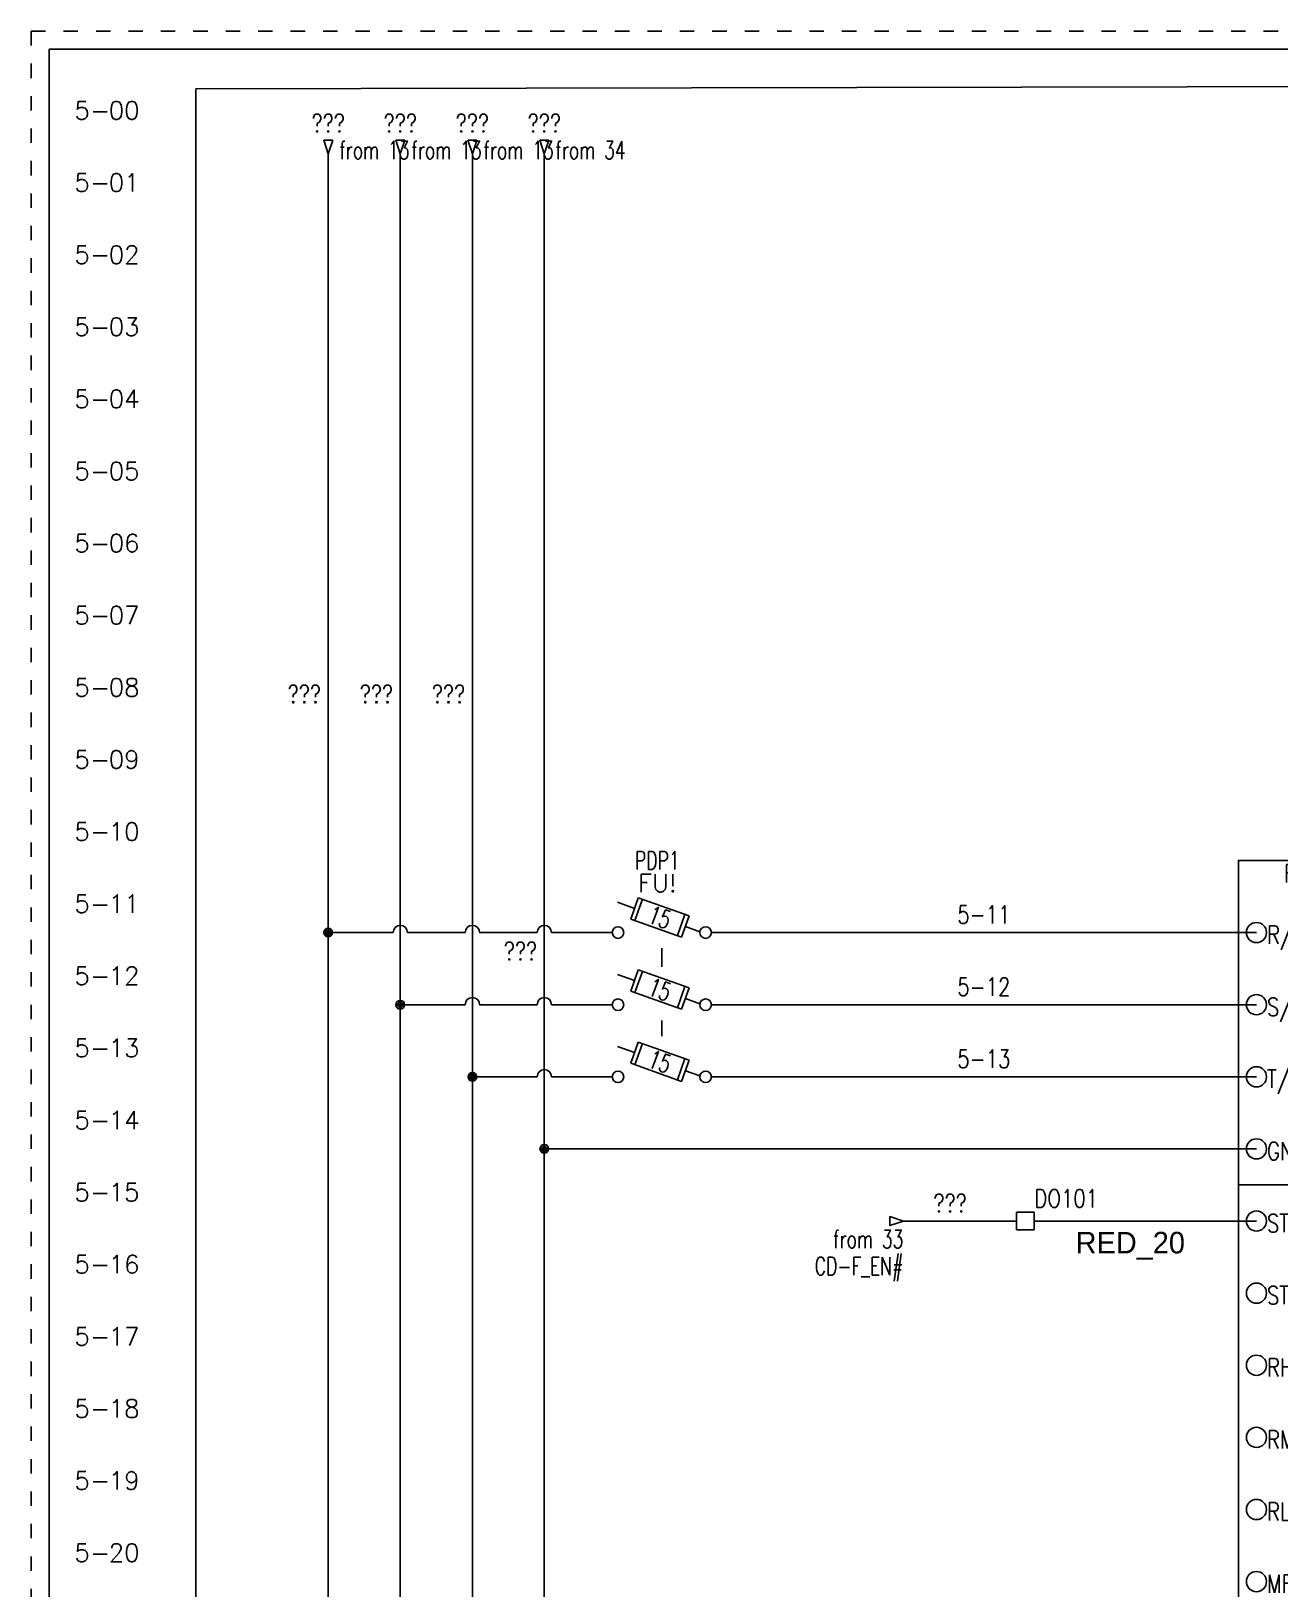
# Model space of a CAD drawing. Header units: inches. Extents: x 0 to 16.2, y 0 to 21.2.
# Drawn here: x 0 to 8.66, y 10.45 to 21.25 of the extents above; entities that cross this region are included whole.
import ezdxf
from ezdxf.enums import TextEntityAlignment as Align

# ---------------------------------------------------------------- set-up
doc = ezdxf.new("R2010")
doc.units = ezdxf.units.IN
doc.header["$MEASUREMENT"] = 0
doc.linetypes.add('DOT2', pattern=[0.125, 0, -0.125])
for name, color, linetype in [('BRN_8', 46, 'Continuous'), ('DESC', 7, 'Continuous'), ('GRN_14', 76, 'Continuous'), ('LINK', 7, 'Continuous'), ('LOC', 8, 'Continuous'), ('MISC', 7, 'Continuous'), ('ORG_8', 30, 'Continuous'), ('RED_20', 1, 'Continuous'), ('SYMS', 7, 'Continuous'), ('TAGFIXED', 7, 'Continuous'), ('TERMS', 123, 'Continuous'), ('WIREFIXED', 7, 'Continuous'), ('WIRENO', 92, 'Continuous'), ('YEL_8', 2, 'Continuous')]:
    doc.layers.add(name, color=color, linetype=linetype)
doc.layers.add('TITLEBLOCK_FRAME', color=7, linetype='DOT2', plot=False)
doc.styles.add('TB_BODY', font='arial.ttf')
doc.styles.add('WD', font='romans.shx')

# ---------------------------------------------------------------- blocks, each defined once
blk = doc.blocks.new('HA1D3')
blk.add_lwpolyline([(-0.094, 0), (-0.094, -0.031), (0, 0), (-0.094, 0.031), (-0.094, 0)])
at = {"style": 'WD', "width": 0.8, "flags": 8}
blk.add_attdef('WIRENO', text='', height=0.125, dxfattribs=at).set_placement((0, 0.094), align=Align.RIGHT)
at = {"style": 'WD', "flags": 1}
blk.add_attdef('SIGCODE', text='', height=0.01, dxfattribs=at).set_placement((-0.02, 0.047), align=Align.RIGHT)
blk.add_attdef('X1TERM01', (0, 0), '', height=0.01, dxfattribs=at)
at = {"style": 'WD', "width": 0.7}
for tag, p in [('XREF', (0, -0.188)), ('DESC1', (0, -0.375))]:
    blk.add_attdef(tag, text='', height=0.125, dxfattribs=at).set_placement(p, align=Align.RIGHT)
blk = doc.blocks.new('HA1D2')
blk.add_lwpolyline([(0, 0.094), (0.031, 0.094), (0, 0), (-0.031, 0.094), (0, 0.094)])
at = {"style": 'WD', "width": 0.8, "flags": 8}
blk.add_attdef('WIRENO', text='', height=0.125, dxfattribs=at).set_placement((0, 0.15), align=Align.CENTER)
at = {"style": 'WD', "flags": 1}
for tag, p in [('X8TERM01', (0, 0)), ('SIGCODE', (0.026, 0.066))]:
    blk.add_attdef(tag, p, '', height=0.01, dxfattribs=at)
at = {"style": 'WD', "width": 0.7}
for tag, p in [('XREF', (0.077, -0.037)), ('DESC1', (0.077, -0.206))]:
    blk.add_attdef(tag, p, '', height=0.125, dxfattribs=at)
blk = doc.blocks.new('HT0001')
for p, q in [((-0.062, 0.062), (0.062, 0.062)), ((-0.062, -0.062), (-0.062, 0.062)), ((0.062, 0.062), (0.062, -0.062)), ((0.062, -0.062), (-0.062, -0.062))]:
    blk.add_line(p, q)
at = {"style": 'WD'}
for tag, p, width in [('INST', (0.062, 0.42), 0.7), ('LOC', (0.062, 0.25), 0.7), ('DESC1', (0.05, -0.385), 0.8)]:
    blk.add_attdef(tag, p, '', height=0.125, dxfattribs=dict(at, width=width))
at = {"linetype": 'Continuous', "style": 'WD'}
for tag, p, height, width, flags in [('TERM01', (0.062, 0.094), 0.125, 0.8, 8), ('TAGSTRIP', (0.05, -0.229), 0.125, 0.9, 8), ('CAT', (0.213, -0.406), 0.109, 0.8, 1), ('DESC2', (0.05, -0.541), 0.125, 0.8, 8), ('DESC3', (0.05, -0.698), 0.125, 0.8, 8)]:
    blk.add_attdef(tag, p, '', height=height, dxfattribs=dict(at, width=width, flags=flags))
at = {"style": 'WD', "flags": 1}
for tag, p, height in [('X4TERM01', (-0.062, 0), 0.0125), ('X4TERMDESC01', (-0.055, -0.023), 0.025), ('X2TERMDESC01', (-0.006, 0.029), 0.025), ('STRIPSEQ', (0, 0), 0.00125), ('X2TERM01', (0, 0.062), 0.0125), ('X2PIN01', (0.033, 0.084), 0.0125), ('X1TERMDESC01', (0.039, 0.007), 0.025), ('X1TERM01', (0.062, 0), 0.0125), ('X1PIN01', (0.087, 0.016), 0.0125), ('X4PIN01', (-0.114, -0.038), 0.0125), ('LINKTERM', (0, -0.002), 0.00125), ('X8TERM01', (0, -0.062), 0.0125), ('X8TERMDESC01', (0, -0.054), 0.025), ('X8PIN01', (0.026, -0.096), 0.0125)]:
    blk.add_attdef(tag, p, '', height=height, dxfattribs=at)
at = {"linetype": 'Continuous', "style": 'WD', "width": 0.8, "flags": 1}
blk.add_attdef('MFG', text='', height=0.109, dxfattribs=at).set_placement((0.088, -0.406), align=Align.RIGHT)
at = {"style": 'WD', "width": 0.7, "flags": 1}
blk.add_attdef('ASSYCODE', (0.062, -0.281), '', height=0.01, dxfattribs=at)
blk = doc.blocks.new('WD_WNV')
at = {"linetype": 'Continuous', "style": 'WD', "width": 0.8}
blk.add_attdef('WIRENO', text='', height=0.125, dxfattribs=at).set_placement((-0.05, 0), align=Align.MIDDLE_RIGHT)
at = {"style": 'WD', "flags": 1}
for tag, p in [('W01USER', (-0.062, 0.094)), ('W02USER', (-0.062, 0.086)), ('W03USER', (-0.062, 0.078)), ('W04USER', (-0.062, 0.07)), ('W05USER', (-0.062, 0.062)), ('W06USER', (-0.062, 0.055)), ('W07USER', (-0.062, 0.047)), ('W08USER', (-0.062, 0.039)), ('W09USER', (-0.062, 0.031)), ('W10USER', (-0.062, 0.023))]:
    blk.add_attdef(tag, text='', height=0.005, dxfattribs=at).set_placement(p, align=Align.CENTER)
blk = doc.blocks.new('WD_WNH')
at = {"linetype": 'Continuous', "style": 'WD', "width": 0.8}
blk.add_attdef('WIRENO', text='', height=0.125, dxfattribs=at).set_placement((0, 0.062), align=Align.CENTER)
at = {"style": 'WD', "flags": 1}
for tag, p in [('W01USER', (0, 0.078)), ('W02USER', (0, 0.07)), ('W03USER', (0, 0.062)), ('W04USER', (0, 0.055)), ('W05USER', (0, 0.047)), ('W06USER', (0, 0.039)), ('W07USER', (0, 0.031)), ('W08USER', (0, 0.023)), ('W09USER', (0, 0.016)), ('W10USER', (0, 0.008))]:
    blk.add_attdef(tag, text='', height=0.005, dxfattribs=at).set_placement(p, align=Align.CENTER)
blk = doc.blocks.new('WD_MLRH7')
at = {"style": 'WD'}
blk.add_attdef('WDCOPY_DASH', text='', height=0.125, dxfattribs=at).set_placement((-0.684, 0), align=Align.MIDDLE)
blk.add_attdef('SHEET', text='', height=0.125, dxfattribs=at).set_placement((-0.756, 0), align=Align.MIDDLE_RIGHT)
blk.add_attdef('RUNGFIRST', text='', height=0.125, dxfattribs=at).set_placement((-0.625, 0), align=Align.MIDDLE_LEFT)
at = {"style": 'WD', "flags": 1}
for tag, p in [('RUNGHORV', (-0.25, -0.127)), ('RUNGDIST', (-0.25, -0.2)), ('RUNGCNT', (-0.25, -0.237)), ('RUNGINC', (-0.25, -0.163)), ('WIREMODE', (-0.25, -0.281)), ('WIREFMT', (-0.25, -0.321)), ('WIRE-START', (-0.25, -0.356)), ('WIRE-GSUF', (-0.25, -0.396)), ('PH3SPACE', (-0.25, -0.437))]:
    blk.add_attdef(tag, text='', height=0.025, dxfattribs=at).set_placement(p, align=Align.RIGHT)
blk = doc.blocks.new('2026 XNNOV portrait EN')
at = {"color": 5}
for p, q in [((0, 21), (16, 21)), ((0, 0), (0, 21)), ((0, 21), (16, 21)), ((0, 0), (0, 21))]:
    blk.add_line(p, q, dxfattribs=at)
at = {"layer": 'TITLEBLOCK_FRAME'}
blk.add_lwpolyline([(-0.125, 21.125), (16.125, 21.125), (16.125, -0.125), (-0.125, -0.125)], close=True, dxfattribs=at)
blk.add_lwpolyline([(-0.125, 21.125), (16.125, 21.125), (16.125, -0.125), (-0.125, -0.125)], close=True, dxfattribs=at)
at = {"color": 7, "style": 'TB_BODY', "flags": 4}
for tag, p in [('N5', (7.597, 1.925)), ('N4', (7.597, 1.575)), ('N3', (7.597, 1.225)), ('N2', (7.597, 0.925)), ('N1', (7.597, 0.575)), ('PAGENO', (5.883, 0.167)), ('SHEETMAX', (6.824, 0.157))]:
    blk.add_attdef(tag, text='', height=0.14, dxfattribs=at).set_placement(p, align=Align.MIDDLE_CENTER)
for tag, height, p in [('DATE5', 0.14, (7.854, 1.925)), ('PAR5', 0.14, (9.104, 1.925)), ('DESCRIPTION5', 0.14, (9.661, 1.925)), ('TITLE1', 0.175, (0.091, 1.57)), ('DATE4', 0.14, (7.854, 1.575)), ('PAR4', 0.14, (9.104, 1.575)), ('DESCRIPTION4', 0.14, (9.661, 1.575)), ('AP.PAR', 0.14, (5.526, 1.365)), ('TITLE2', 0.175, (0.091, 1.306)), ('DATE3', 0.14, (7.854, 1.225)), ('PAR3', 0.14, (9.104, 1.225)), ('DESCRIPTION3', 0.14, (9.661, 1.225)), ('TITLE3', 0.175, (0.091, 1.041)), ('DATE2', 0.14, (7.854, 0.925)), ('PAR2', 0.14, (9.104, 0.925)), ('DESCRIPTION2', 0.14, (9.661, 0.925)), ('DESS.PAR', 0.14, (5.286, 0.642)), ('DATE1', 0.14, (7.854, 0.575)), ('PAR1', 0.14, (9.109, 0.575)), ('DESCRIPTION1', 0.14, (9.645, 0.575)), ('PRJCT', 0.14, (1.193, 0.167)), ('DATE', 0.14, (3.204, 0.179))]:
    blk.add_attdef(tag, text='', height=height, dxfattribs=at).set_placement(p, align=Align.MIDDLE_LEFT)
blk = doc.blocks.new('*U21')
blk.add_circle((0, 0), 0.0699)
blk = doc.blocks.new('*U22')
at = {"color": 0, "linetype": 'ByBlock', "lineweight": -2, "transparency": 16777216}
for p in [(0, 1.5), (0, 1), (0, 0.5), (0, 0)]:
    blk.add_blockref('*U21', p, dxfattribs=at)
blk = doc.blocks.new('*U23')
blk.add_circle((0, 0), 0.0699)
blk = doc.blocks.new('*U24')
at = {"color": 0, "linetype": 'ByBlock', "lineweight": -2, "transparency": 16777216}
for p in [(0, 1.5), (0, 1), (0, 0.5), (0, 0)]:
    blk.add_blockref('*U23', p, dxfattribs=at)
blk = doc.blocks.new('*U25')
blk.add_circle((0, 0), 0.0699)
blk = doc.blocks.new('*U26')
at = {"color": 0, "linetype": 'ByBlock', "lineweight": -2, "transparency": 16777216}
for p in [(0, 7), (0, 6.5), (0, 6), (0, 5.5), (0, 5), (0, 4.5), (0, 4), (0, 3.5), (0, 3), (0, 2.5), (0, 2), (0, 1.5), (0, 1), (0, 0.5), (0, 0)]:
    blk.add_blockref('*U25', p, dxfattribs=at)
blk = doc.blocks.new('*U27')
blk.add_circle((0, 0), 0.0699)
blk = doc.blocks.new('*U28')
at = {"color": 0, "linetype": 'ByBlock', "lineweight": -2, "transparency": 16777216}
for p in [(0, 1), (0, 0.5), (0, 0)]:
    blk.add_blockref('*U27', p, dxfattribs=at)
blk = doc.blocks.new('*U29')
blk.add_circle((0, 0), 0.0699)
blk = doc.blocks.new('*U30')
at = {"color": 0, "linetype": 'ByBlock', "lineweight": -2, "transparency": 16777216}
for p in [(0, 1), (0, 0.5), (0, 0)]:
    blk.add_blockref('*U29', p, dxfattribs=at)
blk = doc.blocks.new('*U31')
blk.add_circle((0, 0), 0.0699)
blk = doc.blocks.new('*U32')
at = {"color": 0, "linetype": 'ByBlock', "lineweight": -2, "transparency": 16777216}
for p in [(0, 0.5), (0, 0)]:
    blk.add_blockref('*U31', p, dxfattribs=at)
blk = doc.blocks.new('*U33')
blk.add_circle((0, 0), 0.0699)
blk = doc.blocks.new('*U34')
at = {"color": 0, "linetype": 'ByBlock', "lineweight": -2, "transparency": 16777216}
for p in [(0, 0.5), (0, 0)]:
    blk.add_blockref('*U33', p, dxfattribs=at)
blk = doc.blocks.new('*U35')
blk.add_circle((0, 0), 0.0699)
blk = doc.blocks.new('*U36')
at = {"color": 0, "linetype": 'ByBlock', "lineweight": -2, "transparency": 16777216}
for p in [(0, 0.5), (0, 0)]:
    blk.add_blockref('*U35', p, dxfattribs=at)
blk = doc.blocks.new('HDV1_FR-E860')
for p, q in [((0, -2.25), (2, -2.25)), ((1.375, -2.5), (1, -2.5)), ((1, -2.5), (1, -3.5)), ((1.289, -2.889), (1.088, -3.068)), ((1.125, -2.875), (1.125, -3.125)), ((1.25, -2.875), (1.25, -3.125)), ((1, -3), (1.125, -3)), ((1.25, -3), (1.375, -3)), ((1.125, -3.375), (1.125, -3.625)), ((1.25, -3.375), (1.25, -3.625)), ((1, -3.5), (1.125, -3.5)), ((1.25, -3.5), (1.375, -3.5))]:
    blk.add_line(p, q)
blk.add_lwpolyline([(0, -10), (2, -10), (2, 0), (0, 0)], close=True)
for name, p in [('*U22', (0.125, -2)), ('*U24', (1.875, -2)), ('*U26', (0.125, -9.5)), ('*U28', (1.875, -3.5)), ('*U30', (1.875, -5)), ('*U32', (1.875, -6.5)), ('*U34', (1.875, -8)), ('*U36', (1.875, -9.5))]:
    blk.add_blockref(name, p)
at = {"style": 'WD', "width": 0.7}
for tag, p in [('LOC', (0.997, 0.192)), ('INST', (1.983, 0.01)), ('XREF', (2.301, 0.004)), ('DESC1', (0.997, -0.152))]:
    blk.add_attdef(tag, text='', height=0.125, dxfattribs=at).set_placement(p, align=Align.CENTER)
at = {"style": 'WD'}
blk.add_attdef('TAG1', text='', height=0.125, dxfattribs=at).set_placement((0.997, 0.025), align=Align.CENTER)
at = {"style": 'WD', "flags": 9}
for tag in ['ASSYCODE', 'MFG', 'CAT']:
    blk.add_attdef(tag, text='', height=0.01, dxfattribs=at).set_placement((0, 0), align=Align.CENTER)
at = {"style": 'WD'}
for tag, p, height, flags in [('FAMILY', (0, 0), 0.01, 9), ('X4TERM01', (0.125, -0.5), 0.005, 1), ('X1TERM20', (1.875, -0.5), 0.005, 1), ('X4TERM02', (0.125, -1), 0.005, 1), ('X1TERM21', (1.875, -1), 0.005, 1), ('X4TERM03', (0.125, -1.5), 0.005, 1), ('X1TERM22', (1.875, -1.5), 0.005, 1), ('X4TERM04', (0.125, -2), 0.005, 1), ('X1TERM23', (1.87, -1.992), 0.005, 1), ('X4TERM05', (0.125, -2.5), 0.005, 1), ('X1TERM24', (1.875, -2.5), 0.005, 1), ('X4TERM06', (0.125, -3), 0.005, 1), ('X1TERM25', (1.875, -3), 0.005, 1), ('X4TERM07', (0.125, -3.5), 0.005, 1), ('X1TERM26', (1.875, -3.5), 0.005, 1), ('X4TERM08', (0.125, -4), 0.005, 1), ('X1TERM27', (1.875, -4), 0.005, 1), ('X4TERM09', (0.125, -4.5), 0.005, 1), ('X1TERM28', (1.875, -4.5), 0.005, 1), ('X4TERM10', (0.125, -5), 0.005, 1), ('X1TERM29', (1.875, -5), 0.005, 1), ('X4TERM11', (0.125, -5.5), 0.005, 1), ('X4TERM12', (0.125, -6), 0.005, 1), ('X1TERM30', (1.875, -6), 0.005, 1), ('X4TERM13', (0.125, -6.5), 0.005, 1), ('X1TERM31', (1.875, -6.5), 0.005, 1), ('X4TERM14', (0.125, -7), 0.005, 1), ('X4TERM15', (0.125, -7.5), 0.005, 1), ('X1TERM32', (1.875, -7.5), 0.005, 1), ('X4TERM16', (0.125, -8), 0.005, 1), ('X1TERM33', (1.875, -8), 0.005, 1), ('X4TERM17', (0.125, -8.5), 0.005, 1), ('X4TERM18', (0.125, -9), 0.005, 1), ('X1TERM34', (1.875, -9), 0.005, 1), ('X4TERM19', (0.125, -9.5), 0.005, 1), ('X1TERM35', (1.875, -9.5), 0.005, 1)]:
    blk.add_attdef(tag, p, '', height=height, dxfattribs=dict(at, flags=flags))
at = {"style": 'WD', "width": 0.8}
for tag, p in [('R/L1', (0.198, -0.515)), ('TERM02', (0.198, -1.015)), ('TERM03', (0.198, -1.515)), ('TERM04', (0.198, -2.015)), ('TERM05', (0.198, -2.515)), ('TERM06', (0.198, -3.015)), ('TERM07', (0.198, -3.515)), ('TERM08', (0.198, -4.015)), ('TERM09', (0.198, -4.515)), ('TERM10', (0.198, -5.015)), ('TERM11', (0.198, -5.515)), ('TERM12', (0.198, -6.015)), ('TERM13', (0.198, -6.515)), ('TERM14', (0.198, -7.015)), ('TERM15', (0.198, -7.515)), ('10(+5V)', (0.198, -8.015)), ('TERM17', (0.198, -8.515)), ('TERM18', (0.198, -9.015)), ('TERM19', (0.198, -9.515))]:
    blk.add_attdef(tag, text='', height=0.125, dxfattribs=at).set_placement(p, align=Align.MIDDLE_LEFT)
for tag, p in [('TERM20', (1.79, -0.515)), ('TERM21', (1.79, -1.015)), ('TERM22', (1.79, -1.515)), ('TERM23', (1.785, -2.007)), ('TERM24', (1.79, -2.515)), ('TERM25', (1.79, -3.015)), ('TERM26', (1.79, -3.515)), ('TERM27', (1.79, -4.015)), ('TERM28', (1.79, -4.515)), ('TERM29', (1.79, -5.015)), ('TERM30', (1.79, -6.015)), ('TERM31', (1.79, -6.515)), ('TERM32', (1.79, -7.515)), ('TERM33', (1.79, -8.015)), ('TERM34', (1.79, -9.015)), ('TERM35', (1.79, -9.515))]:
    blk.add_attdef(tag, text='', height=0.125, dxfattribs=at).set_placement(p, align=Align.MIDDLE_RIGHT)
blk = doc.blocks.new('WDDOT')
for radius in [0.03, 0.0187, 0.00929]:
    blk.add_circle((0, 0), radius)
blk = doc.blocks.new('Hds11fl')
for p, q in [((-0.163, 0.241), (-0.216, 0.094)), ((-0.134, 0.231), (-0.187, 0.084)), ((-0.163, 0.241), (0.19, 0.116)), ((-0.19, 0.168), (-0.307, 0.21)), ((0.16, 0.126), (0.108, -0.021)), ((0.19, 0.116), (0.137, -0.032)), ((0.137, -0.032), (-0.216, 0.094)), ((0.164, 0.042), (0.264, 0.006))]:
    blk.add_line(p, q)
at = {"linetype": 'Continuous'}
for centre in [(-0.304, 0), (0.304, 0)]:
    blk.add_circle(centre, 0.04, dxfattribs=at)
at = {"style": 'WD', "width": 0.7}
for tag, p in [('INST', (-0.031, 0.607)), ('LOC', (-0.031, 0.438))]:
    blk.add_attdef(tag, text='', height=0.125, dxfattribs=at).set_placement(p, align=Align.CENTER)
at = {"style": 'WD'}
blk.add_attdef('TAG1', text='', height=0.125, dxfattribs=at).set_placement((-0.031, 0.281), align=Align.CENTER)
for tag, p in [('X2LINK', (0, 0.406)), ('X8LINK', (0, -0.109))]:
    blk.add_attdef(tag, p, '', height=0.01, dxfattribs=at)
at = {"style": 'WD', "width": 0.7}
blk.add_attdef('RATING1', text='', height=0.125, rotation=340.3798, dxfattribs=at).set_placement((-0.013, 0.105), align=Align.MIDDLE_CENTER)
at = {"linetype": 'Continuous', "style": 'WD', "flags": 9}
for tag, p in [('ASSYCODE', (0.126, 0.206)), ('MFG', (0.126, 0.228)), ('CAT', (0.126, 0.247))]:
    blk.add_attdef(tag, text='', height=0.01, dxfattribs=at).set_placement(p, align=Align.CENTER)
at = {"style": 'WD'}
for tag, p, height, flags in [('FAMILY', (0.098, 0.264), 0.01, 9), ('CONTACT', (0.098, 0.187), 0.01, 9), ('X4TERM01', (-0.344, 0), 0.0125, 1), ('X1TERM02', (0.344, 0), 0.0125, 1)]:
    blk.add_attdef(tag, p, '', height=height, dxfattribs=dict(at, flags=flags))
at = {"linetype": 'Continuous', "style": 'WD', "flags": 8}
blk.add_attdef('TERM01', text='', height=0.125, dxfattribs=at).set_placement((-0.406, -0.031), align=Align.TOP_RIGHT)
blk.add_attdef('TERM02', text='', height=0.125, dxfattribs=at).set_placement((0.406, -0.031), align=Align.TOP_LEFT)
blk = doc.blocks.new('HDS21FL')
for p, q in [((-0.163, 0.241), (-0.216, 0.094)), ((-0.134, 0.231), (-0.187, 0.084)), ((-0.163, 0.241), (0.19, 0.116)), ((-0.19, 0.168), (-0.307, 0.21)), ((0.16, 0.126), (0.108, -0.021)), ((0.19, 0.116), (0.137, -0.032)), ((0.137, -0.032), (-0.216, 0.094)), ((0.164, 0.042), (0.264, 0.006))]:
    blk.add_line(p, q)
at = {"linetype": 'Continuous'}
for centre in [(-0.304, 0), (0.304, 0)]:
    blk.add_circle(centre, 0.04, dxfattribs=at)
at = {"style": 'WD', "width": 0.7}
for tag, p in [('INST', (-0.031, 0.607)), ('LOC', (-0.031, 0.438))]:
    blk.add_attdef(tag, text='', height=0.125, dxfattribs=at).set_placement(p, align=Align.CENTER)
at = {"style": 'WD'}
blk.add_attdef('TAG2', text='', height=0.125, dxfattribs=at).set_placement((-0.031, 0.281), align=Align.CENTER)
for tag, p in [('X2LINK', (0, 0.375)), ('X8LINK', (0, -0.109))]:
    blk.add_attdef(tag, p, '', height=0.01, dxfattribs=at)
at = {"style": 'WD', "width": 0.7}
blk.add_attdef('RATING1', text='', height=0.125, rotation=340.3798, dxfattribs=at).set_placement((-0.013, 0.105), align=Align.MIDDLE_CENTER)
at = {"style": 'WD'}
for tag, p, height, flags in [('CONTACT', (0.098, 0.24), 0.01, 9), ('FAMILY', (0.098, 0.264), 0.01, 9), ('X4TERM01', (-0.344, 0), 0.0125, 1), ('X1TERM02', (0.344, 0), 0.0125, 1)]:
    blk.add_attdef(tag, p, '', height=height, dxfattribs=dict(at, flags=flags))
at = {"linetype": 'Continuous', "style": 'WD', "flags": 8}
blk.add_attdef('TERM01', text='', height=0.125, dxfattribs=at).set_placement((-0.406, -0.031), align=Align.TOP_RIGHT)
blk.add_attdef('TERM02', text='', height=0.125, dxfattribs=at).set_placement((0.406, -0.031), align=Align.TOP_LEFT)

msp = doc.modelspace()

# ---------------------------------------------------------------- linework, layer by layer
at = {"layer": 'BRN_8'}
for p, q in [((2.061, 12.908), (2.061, 20.4)), ((2.511, 15), (2.061, 15)), ((3.011, 15), (2.611, 15)), ((3.51, 15), (3.111, 15)), ((4.031, 15), (3.61, 15)), ((8.5, 15), (4.719, 15)), ((2.061, 3.477), (2.061, 12.908))]:
    msp.add_line(p, q, dxfattribs=at)
for centre in [(2.561, 15), (3.061, 15), (3.56, 15)]:
    msp.add_arc(centre, 0.05, 0, 180, dxfattribs=at)
at = {"layer": 'GRN_14'}
for p, q in [((3.56, 20.4), (3.56, 9.344)), ((8.5, 13.5), (3.56, 13.5))]:
    msp.add_line(p, q, dxfattribs=at)
at = {"layer": 'LINK'}
for points in [[(4.375, 14.891), (4.375, 14.763)], [(4.375, 14.391), (4.375, 14.281)]]:
    msp.add_lwpolyline(points, dxfattribs=at)
at = {"layer": 'ORG_8'}
for p, q in [((2.561, 20.4), (2.561, 12.908)), ((3.011, 14.5), (2.561, 14.5)), ((3.51, 14.5), (3.111, 14.5)), ((4.031, 14.5), (3.61, 14.5)), ((8.5, 14.5), (4.719, 14.5)), ((2.561, 12.908), (2.561, 3.477))]:
    msp.add_line(p, q, dxfattribs=at)
for centre in [(3.061, 14.5), (3.56, 14.5)]:
    msp.add_arc(centre, 0.05, 0, 180, dxfattribs=at)
at = {"layer": 'RED_20'}
for p, q in [((6.835, 13), (6.051, 13)), ((8.5, 13), (6.96, 13))]:
    msp.add_line(p, q, dxfattribs=at)
at = {"layer": 'WIREFIXED'}
msp.add_lwpolyline([(1.143, 20.851), (13.75, 20.875), (13.75, 2.875), (1.143, 2.905)], close=True, dxfattribs=at)
at = {"layer": 'YEL_8'}
for p, q in [((3.061, 12.908), (3.061, 20.4)), ((3.51, 14), (3.061, 14)), ((4.031, 14), (3.61, 14)), ((8.5, 14), (4.719, 14)), ((3.061, 3.477), (3.061, 12.908))]:
    msp.add_line(p, q, dxfattribs=at)
msp.add_arc((3.56, 14), 0.05, 0, 180, dxfattribs=at)

# ---------------------------------------------------------------- block references
msp.add_blockref('2026 XNNOV portrait EN', (0.125, 0.125))
msp.add_blockref('WD_MLRH7', (1.163, 20.7)).add_auto_attribs({'RUNGFIRST': '00', 'SHEET': '5', 'WDCOPY_DASH': '-'})
at = {"layer": 'SYMS'}
for name, p, values in [('HA1D2', (2.061, 20.4), {'WIRENO': '???', 'XREF': 'from 13'}), ('HA1D2', (2.561, 20.4), {'WIRENO': '???', 'XREF': 'from 13'}), ('HA1D2', (3.061, 20.4), {'WIRENO': '???', 'XREF': 'from 13'}), ('HA1D2', (3.56, 20.4), {'WIRENO': '???', 'XREF': 'from 34'}), ('HA1D3', (6.051, 13), {'DESC1': 'CD-F_EN#', 'XREF': 'from 33'})]:
    msp.add_blockref(name, p, dxfattribs=at).add_auto_attribs(values)
ref = msp.add_blockref('HDV1_FR-E860', (8.375, 15.5), dxfattribs=at)
ref.add_attrib('TAG1F', 'VFD-CD1', dxfattribs={"layer": 'TAGFIXED', "height": 0.125, "style": 'WD'}).set_placement((9.372, 15.525), align=Align.CENTER)
ref.add_attrib('DESC1', 'FR-E860-0090-5-60', dxfattribs={"layer": 'DESC', "height": 0.125, "style": 'WD', "width": 0.7}).set_placement((9.372, 15.348), align=Align.CENTER)
ref.add_attrib('LOC', 'PDP1', dxfattribs={"layer": 'LOC', "height": 0.125, "style": 'WD', "width": 0.7}).set_placement((9.372, 15.692), align=Align.CENTER)
ref.add_attrib('R/L1', 'R/L1', dxfattribs={"layer": 'MISC', "height": 0.125, "style": 'WD', "width": 0.8}).set_placement((8.573, 14.985), align=Align.MIDDLE_LEFT)
ref.add_attrib('TERM02', 'S/L2', dxfattribs={"layer": 'TERMS', "height": 0.125, "style": 'WD', "width": 0.8}).set_placement((8.573, 14.485), align=Align.MIDDLE_LEFT)
ref.add_attrib('TERM03', 'T/L3', dxfattribs={"layer": 'TERMS', "height": 0.125, "style": 'WD', "width": 0.8}).set_placement((8.573, 13.985), align=Align.MIDDLE_LEFT)
ref.add_attrib('TERM04', 'GND', dxfattribs={"layer": 'TERMS', "height": 0.125, "style": 'WD', "width": 0.8}).set_placement((8.573, 13.485), align=Align.MIDDLE_LEFT)
ref.add_attrib('TERM05', 'STF', dxfattribs={"layer": 'TERMS', "height": 0.125, "style": 'WD', "width": 0.8}).set_placement((8.573, 12.985), align=Align.MIDDLE_LEFT)
ref.add_attrib('TERM06', 'STR', dxfattribs={"layer": 'TERMS', "height": 0.125, "style": 'WD', "width": 0.8}).set_placement((8.573, 12.485), align=Align.MIDDLE_LEFT)
ref.add_attrib('TERM07', 'RH', dxfattribs={"layer": 'TERMS', "height": 0.125, "style": 'WD', "width": 0.8}).set_placement((8.573, 11.985), align=Align.MIDDLE_LEFT)
ref.add_attrib('TERM08', 'RM', dxfattribs={"layer": 'TERMS', "height": 0.125, "style": 'WD', "width": 0.8}).set_placement((8.573, 11.485), align=Align.MIDDLE_LEFT)
ref.add_attrib('TERM09', 'RL', dxfattribs={"layer": 'TERMS', "height": 0.125, "style": 'WD', "width": 0.8}).set_placement((8.573, 10.985), align=Align.MIDDLE_LEFT)
ref.add_attrib('TERM10', 'MRS', dxfattribs={"layer": 'TERMS', "height": 0.125, "style": 'WD', "width": 0.8}).set_placement((8.573, 10.485), align=Align.MIDDLE_LEFT)
ref.add_attrib('TERM11', 'RES', dxfattribs={"layer": 'TERMS', "height": 0.125, "style": 'WD', "width": 0.8}).set_placement((8.573, 9.985), align=Align.MIDDLE_LEFT)
ref.add_attrib('TERM12', 'SD', dxfattribs={"layer": 'TERMS', "height": 0.125, "style": 'WD', "width": 0.8}).set_placement((8.573, 9.485), align=Align.MIDDLE_LEFT)
ref.add_attrib('TERM13', 'PC', dxfattribs={"layer": 'TERMS', "height": 0.125, "style": 'WD', "width": 0.8}).set_placement((8.573, 8.985), align=Align.MIDDLE_LEFT)
ref.add_attrib('TERM14', 'S1', dxfattribs={"layer": 'TERMS', "height": 0.125, "style": 'WD', "width": 0.8}).set_placement((8.573, 8.485), align=Align.MIDDLE_LEFT)
ref.add_attrib('TERM15', 'S2', dxfattribs={"layer": 'TERMS', "height": 0.125, "style": 'WD', "width": 0.8}).set_placement((8.573, 7.985), align=Align.MIDDLE_LEFT)
ref.add_attrib('10(+5V)', '10(+5V)', dxfattribs={"layer": 'MISC', "height": 0.125, "style": 'WD', "width": 0.8}).set_placement((8.573, 7.485), align=Align.MIDDLE_LEFT)
ref.add_attrib('TERM17', '2', dxfattribs={"layer": 'TERMS', "height": 0.125, "style": 'WD', "width": 0.8}).set_placement((8.573, 6.985), align=Align.MIDDLE_LEFT)
ref.add_attrib('TERM18', '5', dxfattribs={"layer": 'TERMS', "height": 0.125, "style": 'WD', "width": 0.8}).set_placement((8.573, 6.485), align=Align.MIDDLE_LEFT)
ref.add_attrib('TERM19', '4', dxfattribs={"layer": 'TERMS', "height": 0.125, "style": 'WD', "width": 0.8}).set_placement((8.573, 5.985), align=Align.MIDDLE_LEFT)
ref.add_attrib('TERM20', 'U', dxfattribs={"layer": 'TERMS', "height": 0.125, "style": 'WD', "width": 0.8}).set_placement((10.165, 14.985), align=Align.MIDDLE_RIGHT)
ref.add_attrib('TERM21', 'V', dxfattribs={"layer": 'TERMS', "height": 0.125, "style": 'WD', "width": 0.8}).set_placement((10.165, 14.485), align=Align.MIDDLE_RIGHT)
ref.add_attrib('TERM22', 'W', dxfattribs={"layer": 'TERMS', "height": 0.125, "style": 'WD', "width": 0.8}).set_placement((10.165, 13.985), align=Align.MIDDLE_RIGHT)
ref.add_attrib('TERM23', 'GND', dxfattribs={"layer": 'TERMS', "height": 0.125, "style": 'WD', "width": 0.8}).set_placement((10.16, 13.493), align=Align.MIDDLE_RIGHT)
ref.add_attrib('TERM24', 'C', dxfattribs={"layer": 'TERMS', "height": 0.125, "style": 'WD', "width": 0.8}).set_placement((10.165, 12.985), align=Align.MIDDLE_RIGHT)
ref.add_attrib('TERM25', 'B', dxfattribs={"layer": 'TERMS', "height": 0.125, "style": 'WD', "width": 0.8}).set_placement((10.165, 12.485), align=Align.MIDDLE_RIGHT)
ref.add_attrib('TERM26', 'A', dxfattribs={"layer": 'TERMS', "height": 0.125, "style": 'WD', "width": 0.8}).set_placement((10.165, 11.985), align=Align.MIDDLE_RIGHT)
ref.add_attrib('TERM27', 'RUN', dxfattribs={"layer": 'TERMS', "height": 0.125, "style": 'WD', "width": 0.8}).set_placement((10.165, 11.485), align=Align.MIDDLE_RIGHT)
ref.add_attrib('TERM28', 'FU', dxfattribs={"layer": 'TERMS', "height": 0.125, "style": 'WD', "width": 0.8}).set_placement((10.165, 10.985), align=Align.MIDDLE_RIGHT)
ref.add_attrib('TERM29', 'SE', dxfattribs={"layer": 'TERMS', "height": 0.125, "style": 'WD', "width": 0.8}).set_placement((10.165, 10.485), align=Align.MIDDLE_RIGHT)
ref.add_attrib('TERM30', 'SO', dxfattribs={"layer": 'TERMS', "height": 0.125, "style": 'WD', "width": 0.8}).set_placement((10.165, 9.485), align=Align.MIDDLE_RIGHT)
ref.add_attrib('TERM31', 'SOC', dxfattribs={"layer": 'TERMS', "height": 0.125, "style": 'WD', "width": 0.8}).set_placement((10.165, 8.985), align=Align.MIDDLE_RIGHT)
ref.add_attrib('TERM32', 'FM', dxfattribs={"layer": 'TERMS', "height": 0.125, "style": 'WD', "width": 0.8}).set_placement((10.165, 7.985), align=Align.MIDDLE_RIGHT)
ref.add_attrib('TERM33', 'SD', dxfattribs={"layer": 'TERMS', "height": 0.125, "style": 'WD', "width": 0.8}).set_placement((10.165, 7.485), align=Align.MIDDLE_RIGHT)
ref.add_attrib('TERM34', 'AM', dxfattribs={"layer": 'TERMS', "height": 0.125, "style": 'WD', "width": 0.8}).set_placement((10.165, 6.485), align=Align.MIDDLE_RIGHT)
ref.add_attrib('TERM35', '5', dxfattribs={"layer": 'TERMS', "height": 0.125, "style": 'WD', "width": 0.8}).set_placement((10.165, 5.985), align=Align.MIDDLE_RIGHT)
ref = msp.add_blockref('Hds11fl', (4.375, 15), dxfattribs=at)
ref.add_attrib('RATING1', '15', dxfattribs={"layer": 'MISC', "height": 0.125, "rotation": 340.3798, "style": 'WD', "width": 0.7}).set_placement((4.362, 15.105), align=Align.MIDDLE_CENTER)
ref.add_attrib('LOC', 'PDP1', dxfattribs={"layer": 'LOC', "height": 0.125, "style": 'WD', "width": 0.7}).set_placement((4.344, 15.438), align=Align.CENTER)
ref.add_attrib('TAG1F', 'FU!', dxfattribs={"layer": 'TAGFIXED', "height": 0.125, "style": 'WD'}).set_placement((4.344, 15.281), align=Align.CENTER)
for p in [(2.061, 15), (2.561, 14.5), (3.061, 14), (3.56, 13.5)]:
    msp.add_blockref('WDDOT', p, dxfattribs=at)
ref = msp.add_blockref('HDS21FL', (4.375, 14.5), dxfattribs=at)
ref.add_attrib('RATING1', '15', dxfattribs={"layer": 'MISC', "height": 0.125, "rotation": 340.3798, "style": 'WD', "width": 0.7}).set_placement((4.362, 14.605), align=Align.MIDDLE_CENTER)
ref = msp.add_blockref('HDS21FL', (4.375, 14), dxfattribs=at)
ref.add_attrib('RATING1', '15', dxfattribs={"layer": 'MISC', "height": 0.125, "rotation": 340.3798, "style": 'WD', "width": 0.7}).set_placement((4.362, 14.105), align=Align.MIDDLE_CENTER)
ref = msp.add_blockref('HT0001', (6.897, 13), dxfattribs=at)
ref.add_attrib('TERM01', 'DO101', (6.96, 13.094), dxfattribs={"layer": 'TERMS', "linetype": 'Continuous', "height": 0.125, "style": 'WD', "width": 0.8, "flags": 8})
at = {"layer": 'WIRENO'}
ref = msp.add_blockref('WD_WNV', (2.061, 16.654), dxfattribs=at)
ref.add_attrib('WIRENO', '???', dxfattribs={"linetype": 'Continuous', "height": 0.125, "style": 'WD', "width": 0.8}).set_placement((2.011, 16.654), align=Align.MIDDLE_RIGHT)
ref = msp.add_blockref('WD_WNV', (2.561, 16.654), dxfattribs=at)
ref.add_attrib('WIRENO', '???', dxfattribs={"linetype": 'Continuous', "height": 0.125, "style": 'WD', "width": 0.8}).set_placement((2.511, 16.654), align=Align.MIDDLE_RIGHT)
ref = msp.add_blockref('WD_WNV', (3.061, 16.654), dxfattribs=at)
ref.add_attrib('WIRENO', '???', dxfattribs={"linetype": 'Continuous', "height": 0.125, "style": 'WD', "width": 0.8}).set_placement((3.011, 16.654), align=Align.MIDDLE_RIGHT)
ref = msp.add_blockref('WD_WNH', (6.609, 15), dxfattribs=at)
ref.add_attrib('WIRENO', '5-11', dxfattribs={"linetype": 'Continuous', "height": 0.125, "style": 'WD', "width": 0.8}).set_placement((6.609, 15.062), align=Align.CENTER)
ref = msp.add_blockref('WD_WNV', (3.56, 14.872), dxfattribs=at)
ref.add_attrib('WIRENO', '???', dxfattribs={"linetype": 'Continuous', "height": 0.125, "style": 'WD', "width": 0.8}).set_placement((3.51, 14.872), align=Align.MIDDLE_RIGHT)
ref = msp.add_blockref('WD_WNH', (6.609, 14.5), dxfattribs=at)
ref.add_attrib('WIRENO', '5-12', dxfattribs={"linetype": 'Continuous', "height": 0.125, "style": 'WD', "width": 0.8}).set_placement((6.609, 14.562), align=Align.CENTER)
ref = msp.add_blockref('WD_WNH', (6.609, 14), dxfattribs=at)
ref.add_attrib('WIRENO', '5-13', dxfattribs={"linetype": 'Continuous', "height": 0.125, "style": 'WD', "width": 0.8}).set_placement((6.609, 14.062), align=Align.CENTER)
ref = msp.add_blockref('WD_WNH', (6.375, 13), dxfattribs=at)
ref.add_attrib('WIRENO', '???', dxfattribs={"linetype": 'Continuous', "height": 0.125, "style": 'WD', "width": 0.8}).set_placement((6.375, 13.062), align=Align.CENTER)

# ---------------------------------------------------------------- texts
at = {"style": 'WD'}
for p in [(0.407, 20.2), (0.407, 19.7), (0.407, 19.2), (0.407, 18.7), (0.407, 18.2), (0.407, 17.7), (0.407, 17.2), (0.407, 16.7), (0.407, 16.2), (0.407, 15.7), (0.407, 15.2), (0.407, 14.7), (0.407, 14.2), (0.407, 13.7), (0.407, 13.2), (0.407, 12.7), (0.407, 12.2), (0.407, 11.7), (0.407, 11.2), (0.407, 10.7)]:
    msp.add_text('5', height=0.125, dxfattribs=at).set_placement(p, align=Align.MIDDLE_RIGHT)
for s, p in [('01', (0.538, 20.2)), ('02', (0.538, 19.7)), ('03', (0.538, 19.2)), ('04', (0.538, 18.7)), ('05', (0.538, 18.2)), ('06', (0.538, 17.7)), ('07', (0.538, 17.2)), ('08', (0.538, 16.7)), ('09', (0.538, 16.2)), ('10', (0.538, 15.7)), ('11', (0.538, 15.2)), ('12', (0.538, 14.7)), ('13', (0.538, 14.2)), ('14', (0.538, 13.7)), ('15', (0.538, 13.2)), ('16', (0.538, 12.7)), ('17', (0.538, 12.2)), ('18', (0.538, 11.7)), ('19', (0.538, 11.2)), ('20', (0.538, 10.7))]:
    msp.add_text(s, height=0.125, dxfattribs=at).set_placement(p, align=Align.MIDDLE_LEFT)
for p in [(0.479, 20.2), (0.479, 19.7), (0.479, 19.2), (0.479, 18.7), (0.479, 18.2), (0.479, 17.7), (0.479, 17.2), (0.479, 16.7), (0.479, 16.2), (0.479, 15.7), (0.479, 15.2), (0.479, 14.7), (0.479, 14.2), (0.479, 13.7), (0.479, 13.2), (0.479, 12.7), (0.479, 12.2), (0.479, 11.7), (0.479, 11.2), (0.479, 10.7)]:
    msp.add_text('-', height=0.125, dxfattribs=at).set_placement(p, align=Align.MIDDLE)
at = {"layer": 'MISC', "insert": (7.625, 12.925), "char_height": 0.15, "attachment_point": 2}
msp.add_mtext('\\W1.00;RED_20', dxfattribs=at)

doc.saveas('drawing.dxf')
